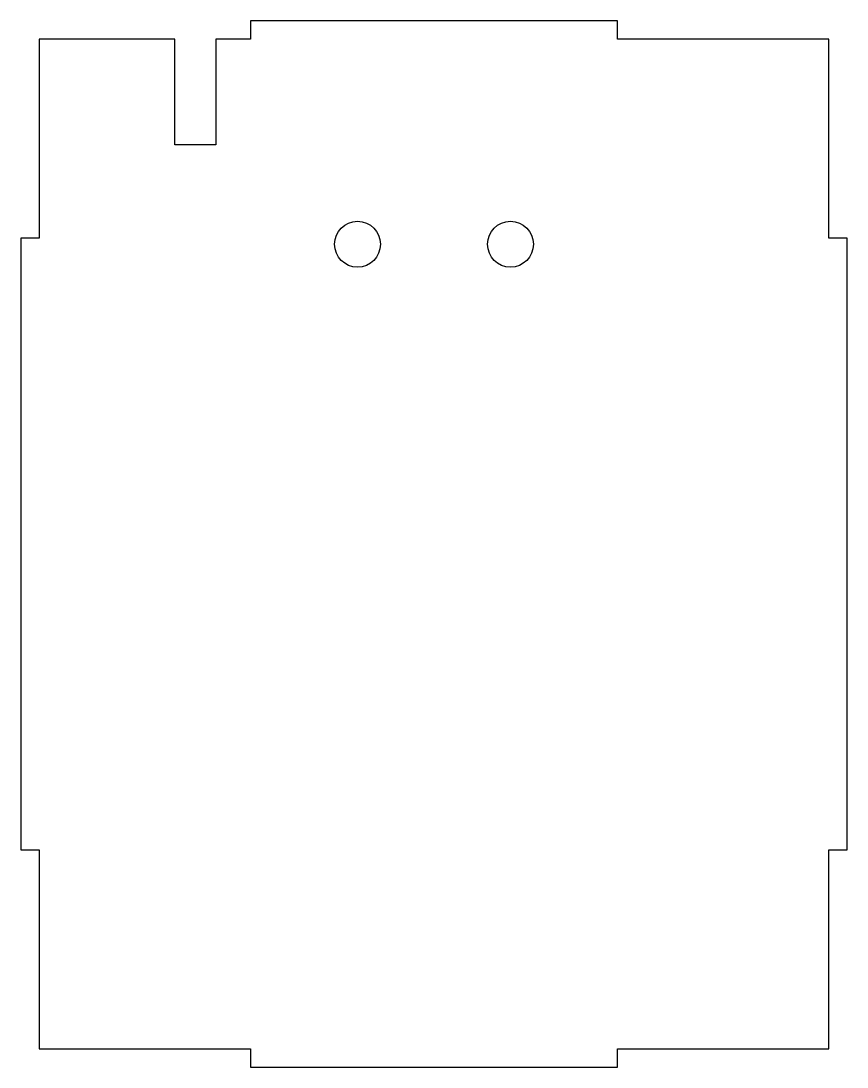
# Model space of a CAD drawing. Header units: millimetres. Extents: x -135 to 135, y -351 to -9.
import ezdxf

# ---------------------------------------------------------------- set-up
doc = ezdxf.new("R2010")
doc.units = ezdxf.units.MM
doc.layers.get('0').update_dxf_attribs({"linetype": 'CONTINUOUS'})

msp = doc.modelspace()

# ---------------------------------------------------------------- linework, layer by layer
msp.add_lwpolyline([(-71.32, -15), (-71.32, -49.47), (-84.73, -49.47), (-84.73, -15), (-129, -15), (-129, -80), (-135, -80), (-135, -280), (-129, -280), (-129, -345), (-60, -345), (-60, -351), (60, -351), (60, -345), (129, -345), (129, -280), (135, -280), (135, -80), (129, -80), (129, -15), (60, -15), (60, -9), (-60, -9), (-60, -15)], close=True)
for centre in [(-25, -82), (25, -82)]:
    msp.add_circle(centre, 7.5)

doc.saveas('drawing.dxf')
